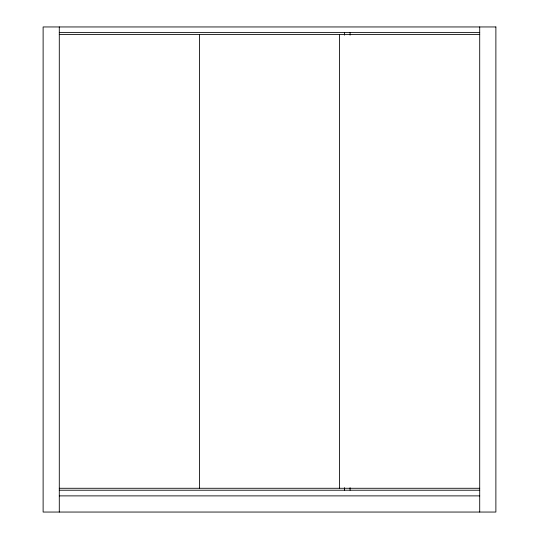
<?xml version="1.0" encoding="UTF-8"?>
<svg xmlns="http://www.w3.org/2000/svg" width="539" height="539" viewBox="0 0 539 539"><rect width="100%" height="100%" fill="white"/><g stroke="black" fill="none" stroke-linecap="round" stroke-linejoin="round"><path stroke-width="0.81" d="M59.29 32.609L479.71 32.609M59.29 34.55L479.71 34.55M59.29 488.28L479.71 488.28M59.29 490.22L479.71 490.22M59.29 495.88L479.71 495.88M479.71 26.95L479.71 512.05M350.08 32.609L350.08 35.136M350.08 487.694L350.08 490.22M344.421 32.609L344.421 35.136M344.421 487.694L344.421 490.22M339.57 34.55L339.57 488.28M199.43 34.55L199.43 488.28M59.29 26.95L59.29 512.05M495.88 26.95L43.12 26.95L43.12 512.05L495.88 512.05L495.88 26.95"/></g></svg>
